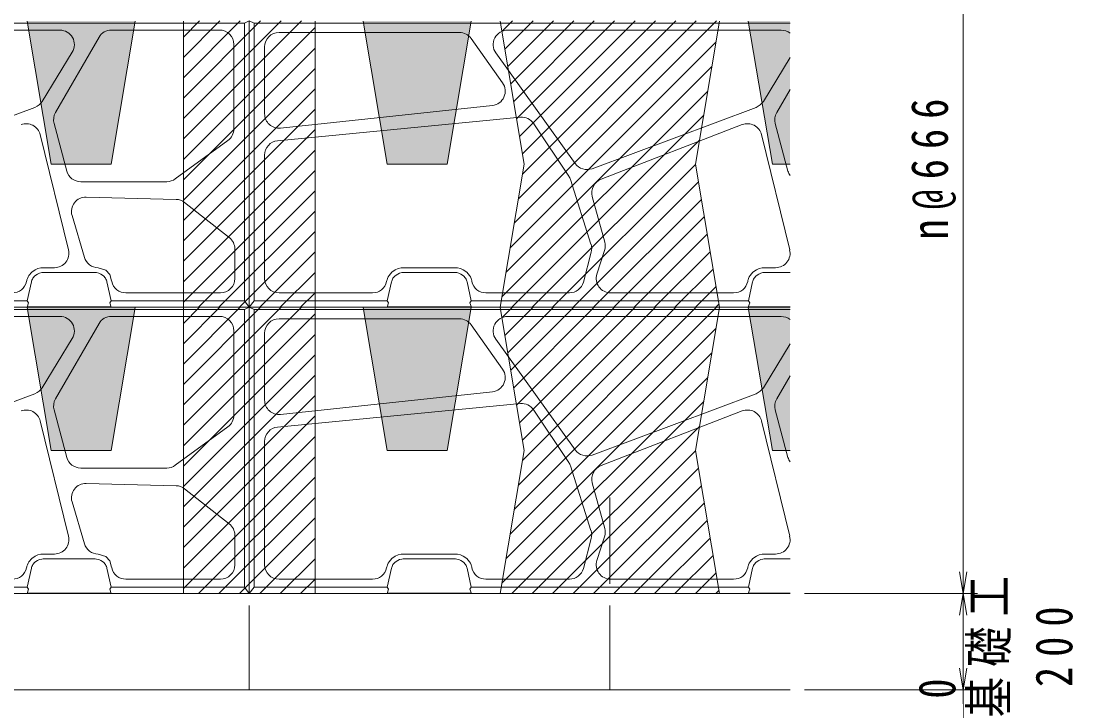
# Model space of a CAD drawing. Units: millimetres on the paper, scale 1:30. Extents: x 20 to 821, y 20 to 574.
# Drawn here: x 295.4 to 368.3, y 72.1 to 119 of the extents above; entities that cross this region are included whole.
import ezdxf

# ---------------------------------------------------------------- set-up
doc = ezdxf.new("R2010")
doc.units = ezdxf.units.MM
doc.linetypes.add('DASHED', pattern=[7.5, 6, -1.5])
for name, color, linetype, lineweight in [('D-DCR-HCH', 30, 'Continuous', 13), ('D-STR-DIM', 7, 'Continuous', 13), ('D-STR-STR2', 4, 'Continuous', 13), ('D-STR-STR3', 1, 'Continuous', 13)]:
    doc.layers.add(name, color=color, linetype=linetype, lineweight=lineweight)
doc.styles.add('ＭＳ ゴシック-5.0-0.0', font='')
doc.styles.get('ＭＳ ゴシック-5.0-0.0').set_extended_font_data('ＭＳ ゴシック-5.0-0.0')

msp = doc.modelspace()

# ---------------------------------------------------------------- hatches: boundary and pattern name
at = {"layer": 'D-DCR-HCH'}
for points in [[(303.309, 118.988), (295.809, 118.988), (297.475, 109.06), (301.642, 109.06)], [(326.609, 118.988), (319.109, 118.988), (320.775, 109.06), (324.942, 109.06)], [(345.811, 118.975), (347.475, 109.06), (348.709, 109.06), (348.709, 118.988)], [(303.309, 99.131), (295.809, 99.131), (297.475, 89.203), (301.642, 89.203)], [(326.609, 99.131), (319.109, 99.131), (320.775, 89.203), (324.942, 89.203)], [(345.811, 99.119), (347.475, 89.203), (348.709, 89.203), (348.709, 99.131)]]:
    msp.add_hatch(color=256, dxfattribs=at).paths.add_polyline_path(points)

# ---------------------------------------------------------------- linework, layer by layer
for p, q in [((314.826, 118.988), (306.642, 110.803)), ((313.412, 118.988), (306.642, 112.218)), ((311.998, 118.988), (306.642, 113.632)), ((310.584, 118.988), (306.642, 115.046)), ((309.169, 118.988), (306.642, 116.46)), ((307.755, 118.988), (306.642, 117.874)), ((329.471, 118.988), (328.733, 118.249)), ((330.885, 118.988), (328.936, 117.038)), ((332.299, 118.988), (329.139, 115.827)), ((333.714, 118.988), (329.342, 114.617)), ((335.128, 118.988), (329.546, 113.406)), ((343.613, 118.988), (329.587, 104.962)), ((336.542, 118.988), (329.749, 112.195)), ((342.199, 118.988), (329.873, 106.662)), ((337.956, 118.988), (329.952, 110.984)), ((339.37, 118.988), (330.155, 109.773)), ((340.785, 118.988), (330.158, 108.361)), ((315.775, 118.522), (306.642, 109.389)), ((343.563, 117.523), (329.302, 103.262)), ((315.775, 117.108), (306.642, 107.975)), ((315.775, 115.694), (306.642, 106.561)), ((343.277, 115.824), (329.017, 101.563)), ((315.775, 114.28), (306.642, 105.146)), ((342.992, 114.124), (328.731, 99.863)), ((315.775, 112.866), (306.642, 103.732)), ((342.707, 112.425), (329.414, 99.131)), ((315.775, 111.451), (306.642, 102.318)), ((342.421, 110.725), (330.828, 99.131)), ((315.775, 110.037), (306.642, 100.904)), ((342.146, 109.035), (332.242, 99.131)), ((315.775, 108.623), (306.642, 99.49)), ((315.775, 107.209), (307.698, 99.131)), ((342.349, 107.824), (333.656, 99.131)), ((342.553, 106.613), (335.07, 99.131)), ((315.775, 105.795), (309.112, 99.131)), ((342.756, 105.403), (336.485, 99.131)), ((315.775, 104.38), (310.526, 99.131)), ((342.959, 104.192), (337.899, 99.131)), ((315.775, 102.966), (311.941, 99.131)), ((343.162, 102.981), (339.313, 99.131)), ((315.775, 101.552), (313.355, 99.131)), ((343.366, 101.77), (340.727, 99.131)), ((315.775, 100.138), (314.769, 99.131)), ((343.569, 100.559), (342.142, 99.131)), ((343.772, 99.348), (343.556, 99.131)), ((314.826, 99.131), (306.642, 90.947)), ((313.412, 99.131), (306.642, 92.361)), ((311.998, 99.131), (306.642, 93.775)), ((310.584, 99.131), (306.642, 95.19)), ((309.169, 99.131), (306.642, 96.604)), ((307.755, 99.131), (306.642, 98.018)), ((315.775, 98.666), (306.642, 89.533)), ((329.471, 99.131), (328.733, 98.393)), ((330.885, 99.131), (328.936, 97.182)), ((332.299, 99.131), (329.139, 95.971)), ((333.714, 99.131), (329.342, 94.76)), ((335.128, 99.131), (329.546, 93.549)), ((343.613, 99.131), (329.587, 85.106)), ((336.542, 99.131), (329.749, 92.338)), ((342.199, 99.131), (329.873, 86.805)), ((337.956, 99.131), (329.952, 91.127)), ((339.37, 99.131), (330.155, 89.916)), ((340.785, 99.131), (330.158, 88.505)), ((315.775, 97.252), (306.642, 88.119)), ((343.563, 97.667), (329.302, 83.406)), ((315.775, 95.838), (306.642, 86.704)), ((343.277, 95.967), (329.017, 81.707)), ((315.775, 94.424), (306.642, 85.29)), ((342.992, 94.268), (328.731, 80.007)), ((315.775, 93.009), (306.642, 83.876)), ((342.707, 92.568), (329.414, 79.275)), ((315.775, 91.595), (306.642, 82.462)), ((342.421, 90.869), (330.828, 79.275)), ((315.775, 90.181), (306.642, 81.048)), ((342.146, 89.179), (332.242, 79.275)), ((315.775, 88.767), (306.642, 79.633)), ((342.349, 87.968), (333.656, 79.275)), ((315.775, 87.352), (307.698, 79.275)), ((342.553, 86.757), (335.07, 79.275)), ((315.775, 85.938), (309.112, 79.275)), ((342.756, 85.546), (336.485, 79.275)), ((315.775, 84.524), (310.526, 79.275)), ((342.959, 84.335), (337.899, 79.275)), ((315.775, 83.11), (311.941, 79.275)), ((343.162, 83.124), (339.313, 79.275)), ((315.775, 81.696), (313.355, 79.275)), ((343.366, 81.913), (340.727, 79.275)), ((315.775, 80.281), (314.769, 79.275)), ((343.569, 80.703), (342.142, 79.275)), ((343.772, 79.492), (343.556, 79.275))]:
    msp.add_line(p, q, dxfattribs=at)
at = {"layer": 'D-STR-DIM'}
for p, q in [((360.709, 79.275), (360.709, 138.844)), ((360.709, 79.275), (360.459, 80.775)), ((360.709, 79.275), (360.959, 80.775)), ((360.709, 61.775), (360.709, 80.108)), ((349.709, 79.275), (361.709, 79.275)), ((349.709, 79.275), (361.709, 79.275)), ((360.709, 79.275), (360.459, 77.775)), ((360.709, 72.608), (360.709, 79.275)), ((360.709, 79.275), (360.959, 77.775)), ((360.709, 72.608), (360.459, 74.108)), ((360.709, 72.608), (360.459, 74.108)), ((360.709, 72.608), (360.959, 74.108)), ((360.709, 72.608), (360.959, 74.108)), ((349.709, 72.608), (361.709, 72.608)), ((349.709, 72.608), (361.709, 72.608))]:
    msp.add_line(p, q, dxfattribs=at)
at = {"layer": 'D-STR-STR2'}
for p, q in [((297.475, 109.06), (295.811, 118.975)), ((301.642, 109.06), (303.306, 118.975)), ((306.642, 99.144), (306.642, 118.976)), ((310.875, 118.839), (311.209, 118.988)), ((311.209, 118.988), (311.209, 99.131)), ((311.209, 99.131), (311.209, 118.988)), ((311.209, 118.988), (311.542, 118.839)), ((315.775, 99.144), (315.775, 118.976)), ((320.775, 109.06), (319.111, 118.975)), ((324.942, 109.06), (326.606, 118.975)), ((330.275, 109.06), (328.611, 118.975)), ((342.142, 109.06), (343.806, 118.975)), ((347.475, 109.06), (345.811, 118.975)), ((310.875, 118.839), (261.542, 118.839)), ((279.119, 118.349), (298.086, 118.349)), ((309.143, 118.359), (301.661, 118.359)), ((310.875, 99.579), (310.875, 118.839)), ((311.542, 118.839), (311.542, 99.579)), ((348.709, 118.839), (311.542, 118.839)), ((313.274, 118.186), (325.785, 118.186)), ((329.119, 118.349), (348.086, 118.349)), ((300.795, 117.859), (297.778, 112.632)), ((326.601, 117.764), (328.775, 114.696)), ((298.94, 116.828), (296.856, 113.412)), ((310.143, 111.501), (310.143, 117.359)), ((312.274, 112.549), (312.274, 117.186)), ((333.814, 109.097), (328.307, 116.766)), ((348.709, 116.449), (346.856, 113.412)), ((348.709, 114.244), (347.778, 112.632)), ((328.066, 113.124), (313.38, 111.554)), ((296.352, 112.996), (284.976, 108.743)), ((346.352, 112.996), (334.976, 108.743)), ((297.678, 111.873), (298.56, 108.581)), ((313.177, 110.681), (330.008, 112.305)), ((330.936, 111.864), (333.356, 108.234)), ((345.389, 111.797), (335.598, 108.012)), ((347.678, 111.873), (348.56, 108.581)), ((298.677, 103.115), (296.721, 111.102)), ((348.677, 103.115), (346.721, 111.102)), ((306.082, 108.032), (309.732, 110.693)), ((312.274, 101.131), (312.274, 109.686)), ((297.475, 109.06), (301.642, 109.06)), ((324.942, 109.06), (320.775, 109.06)), ((328.611, 99.144), (330.275, 109.06)), ((343.806, 99.144), (342.142, 109.06)), ((347.475, 109.06), (348.709, 109.06)), ((333.477, 107.984), (334.903, 103.515)), ((299.526, 107.84), (305.493, 107.84)), ((299.913, 106.771), (306.141, 106.613)), ((334.994, 106.816), (335.857, 103.65)), ((306.733, 106.4), (309.826, 103.971)), ((299.78, 102.594), (298.923, 105.496)), ((310.209, 103.185), (310.209, 101.131)), ((334.918, 102.957), (334.372, 100.878)), ((335.844, 103.079), (335.313, 101.439)), ((297.705, 101.877), (296.971, 101.877)), ((300.472, 101.544), (296.979, 101.544)), ((321.937, 101.877), (325.446, 101.877)), ((321.945, 101.544), (325.438, 101.544)), ((347.705, 101.877), (346.971, 101.877)), ((348.709, 101.544), (346.979, 101.544)), ((295.783, 100.979), (295.769, 100.917)), ((296.107, 100.899), (295.817, 99.579)), ((301.634, 99.579), (301.344, 100.899)), ((301.681, 100.917), (301.667, 100.979)), ((320.75, 100.979), (320.736, 100.917)), ((321.074, 100.899), (320.783, 99.579)), ((326.601, 99.579), (326.31, 100.899)), ((326.648, 100.917), (326.634, 100.979)), ((345.783, 100.979), (345.769, 100.917)), ((346.107, 100.899), (345.817, 99.579)), ((302.658, 100.131), (309.209, 100.131)), ((319.759, 100.131), (313.274, 100.131)), ((333.405, 100.131), (327.624, 100.131)), ((336.264, 100.131), (344.793, 100.131)), ((276.601, 99.579), (295.817, 99.579)), ((295.809, 99.131), (295.909, 99.434)), ((295.817, 99.579), (295.909, 99.434)), ((301.541, 99.434), (301.634, 99.579)), ((301.541, 99.434), (301.642, 99.131)), ((301.634, 99.579), (310.875, 99.579)), ((310.875, 99.579), (311.209, 99.131)), ((311.209, 99.131), (311.542, 99.579)), ((311.542, 99.579), (320.783, 99.579)), ((320.876, 99.434), (320.775, 99.131)), ((320.783, 99.579), (320.876, 99.434)), ((326.508, 99.434), (326.601, 99.579)), ((326.609, 99.131), (326.508, 99.434)), ((326.601, 99.579), (345.817, 99.579)), ((345.809, 99.131), (345.909, 99.434)), ((345.817, 99.579), (345.909, 99.434)), ((311.209, 99.131), (261.209, 99.131)), ((310.875, 98.982), (261.542, 98.982)), ((295.809, 99.131), (276.609, 99.131)), ((279.119, 98.493), (298.086, 98.493)), ((297.475, 89.203), (295.811, 99.119)), ((301.629, 99.169), (295.821, 99.169)), ((311.209, 99.131), (301.642, 99.131)), ((301.642, 89.203), (303.306, 99.119)), ((309.143, 98.503), (301.661, 98.503)), ((306.642, 79.287), (306.642, 99.119)), ((310.875, 98.982), (311.209, 99.131)), ((310.875, 79.722), (310.875, 98.982)), ((311.209, 99.131), (311.209, 79.275)), ((311.209, 79.275), (311.209, 99.131)), ((311.209, 99.131), (311.542, 98.982)), ((348.709, 99.131), (311.209, 99.131)), ((320.775, 99.131), (311.209, 99.131)), ((311.542, 98.982), (311.542, 79.722)), ((348.709, 98.982), (311.542, 98.982)), ((315.775, 79.287), (315.775, 99.119)), ((320.775, 89.203), (319.111, 99.119)), ((320.788, 99.169), (326.596, 99.169)), ((324.942, 89.203), (326.606, 99.119)), ((345.809, 99.131), (326.609, 99.131)), ((330.275, 89.203), (328.611, 99.119)), ((329.119, 98.493), (348.086, 98.493)), ((342.142, 89.203), (343.806, 99.119)), ((347.475, 89.203), (345.811, 99.119)), ((348.709, 99.169), (345.821, 99.169)), ((300.795, 98.003), (297.778, 92.776)), ((313.274, 98.33), (325.785, 98.33)), ((326.601, 97.908), (328.775, 94.84)), ((310.143, 91.645), (310.143, 97.503)), ((312.274, 92.692), (312.274, 97.33)), ((298.94, 96.972), (296.856, 93.555)), ((333.814, 89.24), (328.307, 96.909)), ((348.709, 96.593), (346.856, 93.555)), ((348.709, 94.388), (347.778, 92.776)), ((296.352, 93.14), (284.976, 88.887)), ((328.066, 93.267), (313.38, 91.698)), ((346.352, 93.14), (334.976, 88.887)), ((297.678, 92.017), (298.56, 88.724)), ((313.177, 90.825), (330.008, 92.449)), ((330.936, 92.008), (333.356, 88.378)), ((345.389, 91.941), (335.598, 88.156)), ((347.678, 92.017), (348.56, 88.724)), ((298.677, 83.259), (296.721, 91.246)), ((348.677, 83.259), (346.721, 91.246)), ((306.082, 88.175), (309.732, 90.837)), ((312.274, 81.275), (312.274, 89.829)), ((297.475, 89.203), (301.642, 89.203)), ((324.942, 89.203), (320.775, 89.203)), ((328.611, 79.288), (330.275, 89.203)), ((343.806, 79.288), (342.142, 89.203)), ((347.475, 89.203), (348.709, 89.203)), ((299.526, 87.983), (305.493, 87.983)), ((333.477, 88.127), (334.903, 83.658)), ((299.913, 86.915), (306.141, 86.757)), ((334.994, 86.96), (335.857, 83.794)), ((306.733, 86.544), (309.826, 84.115)), ((299.78, 82.738), (298.923, 85.64)), ((310.209, 83.328), (310.209, 81.275)), ((335.844, 83.223), (335.313, 81.583)), ((334.918, 83.101), (334.372, 81.021)), ((297.705, 82.021), (296.971, 82.021)), ((300.472, 81.687), (296.979, 81.687)), ((321.937, 82.021), (325.446, 82.021)), ((321.945, 81.687), (325.438, 81.687)), ((347.705, 82.021), (346.971, 82.021)), ((348.709, 81.687), (346.979, 81.687)), ((295.783, 81.122), (295.769, 81.06)), ((296.107, 81.043), (295.817, 79.722)), ((301.634, 79.722), (301.344, 81.043)), ((301.681, 81.06), (301.667, 81.122)), ((320.75, 81.122), (320.736, 81.06)), ((321.074, 81.043), (320.783, 79.722)), ((326.601, 79.722), (326.31, 81.043)), ((326.648, 81.06), (326.634, 81.122)), ((345.783, 81.122), (345.769, 81.06)), ((346.107, 81.043), (345.817, 79.722)), ((302.658, 80.275), (309.209, 80.275)), ((319.759, 80.275), (313.274, 80.275)), ((333.405, 80.275), (327.624, 80.275)), ((336.264, 80.275), (344.793, 80.275)), ((276.601, 79.722), (295.817, 79.722)), ((295.809, 79.275), (295.909, 79.578)), ((295.817, 79.722), (295.909, 79.578)), ((301.541, 79.578), (301.634, 79.722)), ((301.541, 79.578), (301.642, 79.275)), ((301.634, 79.722), (310.875, 79.722)), ((310.875, 79.722), (311.209, 79.275)), ((311.209, 79.275), (311.542, 79.722)), ((311.542, 79.722), (320.783, 79.722)), ((320.876, 79.578), (320.775, 79.275)), ((320.783, 79.722), (320.876, 79.578)), ((326.508, 79.578), (326.601, 79.722)), ((326.609, 79.275), (326.508, 79.578)), ((326.601, 79.722), (345.817, 79.722)), ((345.809, 79.275), (345.909, 79.578)), ((345.817, 79.722), (345.909, 79.578)), ((295.809, 79.275), (276.609, 79.275)), ((301.629, 79.313), (295.821, 79.313)), ((311.209, 79.275), (301.642, 79.275)), ((320.775, 79.275), (311.209, 79.275)), ((320.788, 79.313), (326.596, 79.313)), ((345.809, 79.275), (326.609, 79.275)), ((348.709, 79.313), (345.821, 79.313))]:
    msp.add_line(p, q, dxfattribs=at)
at = {"layer": 'D-STR-STR2', "linetype": 'DASHED', "lineweight": 18}
for p, q in [((311.209, 85.942), (311.209, 72.608)), ((336.209, 85.942), (336.209, 72.608))]:
    msp.add_line(p, q, dxfattribs=at)
at = {"layer": 'D-STR-STR2'}
for points in [[(296.971, 101.877), (296.89, 101.873), (296.771, 101.861), (296.561, 101.814), (296.366, 101.726), (296.13, 101.556), (295.94, 101.342), (295.878, 101.24), (295.833, 101.138), (295.802, 101.046), (295.783, 100.979)], [(296.979, 101.544), (296.914, 101.541), (296.824, 101.532), (296.667, 101.496), (296.534, 101.436), (296.355, 101.307), (296.209, 101.143), (296.174, 101.085), (296.144, 101.017), (296.121, 100.949), (296.107, 100.899)], [(301.344, 100.899), (301.33, 100.949), (301.307, 101.017), (301.277, 101.085), (301.241, 101.143), (301.096, 101.307), (300.916, 101.436), (300.783, 101.496), (300.626, 101.532), (300.536, 101.541), (300.472, 101.544)], [(300.739, 101.877), (301.267, 101.703), (301.537, 101.414), (301.67, 100.965)], [(321.937, 101.877), (321.856, 101.873), (321.738, 101.861), (321.528, 101.814), (321.333, 101.726), (321.097, 101.556), (320.906, 101.342), (320.844, 101.24), (320.799, 101.138), (320.768, 101.046), (320.75, 100.979)], [(321.945, 101.544), (321.881, 101.541), (321.791, 101.532), (321.634, 101.496), (321.501, 101.436), (321.321, 101.307), (321.176, 101.143), (321.141, 101.085), (321.11, 101.017), (321.087, 100.949), (321.074, 100.899)], [(326.31, 100.899), (326.296, 100.949), (326.274, 101.017), (326.243, 101.085), (326.208, 101.143), (326.062, 101.307), (325.883, 101.436), (325.75, 101.496), (325.593, 101.532), (325.503, 101.541), (325.438, 101.544)], [(326.634, 100.979), (326.615, 101.046), (326.585, 101.138), (326.539, 101.24), (326.477, 101.342), (326.287, 101.556), (326.051, 101.726), (325.856, 101.814), (325.646, 101.861), (325.528, 101.873), (325.446, 101.877)], [(346.971, 101.877), (346.89, 101.873), (346.771, 101.861), (346.561, 101.814), (346.366, 101.726), (346.13, 101.556), (345.94, 101.342), (345.878, 101.24), (345.833, 101.138), (345.802, 101.046), (345.783, 100.979)], [(346.979, 101.544), (346.914, 101.541), (346.824, 101.532), (346.667, 101.496), (346.534, 101.436), (346.355, 101.307), (346.209, 101.143), (346.174, 101.085), (346.144, 101.017), (346.121, 100.949), (346.107, 100.899)], [(296.971, 82.021), (296.89, 82.017), (296.771, 82.005), (296.561, 81.958), (296.366, 81.87), (296.13, 81.7), (295.94, 81.486), (295.878, 81.383), (295.833, 81.282), (295.802, 81.19), (295.783, 81.122)], [(296.979, 81.687), (296.914, 81.684), (296.824, 81.675), (296.667, 81.64), (296.534, 81.58), (296.355, 81.451), (296.209, 81.287), (296.174, 81.229), (296.144, 81.161), (296.121, 81.093), (296.107, 81.043)], [(301.344, 81.043), (301.33, 81.093), (301.307, 81.161), (301.277, 81.229), (301.241, 81.287), (301.096, 81.451), (300.916, 81.58), (300.783, 81.64), (300.626, 81.675), (300.536, 81.684), (300.472, 81.687)], [(300.739, 82.021), (301.267, 81.847), (301.537, 81.558), (301.67, 81.108)], [(321.937, 82.021), (321.856, 82.017), (321.738, 82.005), (321.528, 81.958), (321.333, 81.87), (321.097, 81.7), (320.906, 81.486), (320.844, 81.383), (320.799, 81.282), (320.768, 81.19), (320.75, 81.122)], [(321.945, 81.687), (321.881, 81.684), (321.791, 81.675), (321.634, 81.64), (321.501, 81.58), (321.321, 81.451), (321.176, 81.287), (321.141, 81.229), (321.11, 81.161), (321.087, 81.093), (321.074, 81.043)], [(326.31, 81.043), (326.296, 81.093), (326.274, 81.161), (326.243, 81.229), (326.208, 81.287), (326.062, 81.451), (325.883, 81.58), (325.75, 81.64), (325.593, 81.675), (325.503, 81.684), (325.438, 81.687)], [(326.634, 81.122), (326.615, 81.19), (326.585, 81.282), (326.539, 81.383), (326.477, 81.486), (326.287, 81.7), (326.051, 81.87), (325.856, 81.958), (325.646, 82.005), (325.528, 82.017), (325.446, 82.021)], [(346.971, 82.021), (346.89, 82.017), (346.771, 82.005), (346.561, 81.958), (346.366, 81.87), (346.13, 81.7), (345.94, 81.486), (345.878, 81.383), (345.833, 81.282), (345.802, 81.19), (345.783, 81.122)], [(346.979, 81.687), (346.914, 81.684), (346.824, 81.675), (346.667, 81.64), (346.534, 81.58), (346.355, 81.451), (346.209, 81.287), (346.174, 81.229), (346.144, 81.161), (346.121, 81.093), (346.107, 81.043)]]:
    msp.add_lwpolyline(points, dxfattribs=at)
for centre, start, end in [((298.086, 117.349), 328.61441, 90), ((301.661, 117.359), 90, 150), ((309.143, 117.359), 0, 90), ((313.274, 117.186), 90, 180), ((325.785, 117.186), 35.32414, 90), ((329.119, 117.349), 90, 215.6828), ((348.086, 117.349), 51.50993, 90), ((327.959, 114.118), 276.09888, 35.32414), ((296.002, 113.933), 290.49734, 328.61441), ((346.002, 113.933), 290.49734, 328.61441), ((298.644, 112.132), 150, 195), ((313.274, 112.549), 180, 276.09888), ((330.104, 111.31), 33.69007, 95.51124), ((348.644, 112.132), 150, 195), ((295.75, 110.864), 13.75721, 111.13424), ((345.75, 110.864), 13.75721, 111.13424), ((309.143, 111.501), 306.0975, 0), ((313.274, 109.686), 95.51124, 180), ((334.626, 109.68), 215.6828, 290.49734), ((299.526, 108.84), 195, 270), ((305.493, 108.84), 270, 306.0975), ((332.524, 107.679), 17.7029, 33.69007), ((335.959, 107.079), 111.13424, 195.25512), ((349.526, 108.84), 195, 215.1573), ((299.884, 105.772), 88.35402, 195.9966), ((306.115, 105.613), 51.86296, 88.54232), ((309.209, 103.185), 0, 51.86296), ((334.892, 103.387), 342.06376, 15.25512), ((297.705, 102.877), 270, 13.75721), ((333.951, 103.211), 345.29615, 17.7029), ((347.705, 102.877), 270, 13.75721), ((300.739, 102.877), 196.44914, 270), ((336.264, 101.131), 162.06376, 270), ((294.793, 101.131), 270, 347.59793), ((302.658, 101.131), 192.40207, 270), ((309.209, 101.131), 270, 0), ((313.274, 101.131), 180, 270), ((319.759, 101.131), 270, 347.59793), ((327.624, 101.131), 192.40207, 270), ((333.405, 101.131), 270, 345.29615), ((344.793, 101.131), 270, 347.59793), ((298.086, 97.493), 328.61441, 90), ((301.661, 97.503), 90, 150), ((309.143, 97.503), 0, 90), ((329.119, 97.493), 90, 215.6828), ((348.086, 97.493), 51.50993, 90), ((313.274, 97.33), 90, 180), ((325.785, 97.33), 35.32414, 90), ((327.959, 94.262), 276.09888, 35.32414), ((296.002, 94.076), 290.49734, 328.61441), ((346.002, 94.076), 290.49734, 328.61441), ((298.644, 92.276), 150, 195), ((313.274, 92.692), 180, 276.09888), ((348.644, 92.276), 150, 195), ((295.75, 91.008), 13.75721, 111.13424), ((330.104, 91.453), 33.69007, 95.51124), ((345.75, 91.008), 13.75721, 111.13424), ((309.143, 91.645), 306.0975, 0), ((313.274, 89.829), 95.51124, 180), ((334.626, 89.824), 215.6828, 290.49734), ((299.526, 88.983), 195, 270), ((332.524, 87.823), 17.7029, 33.69007), ((349.526, 88.983), 195, 215.1573), ((305.493, 88.983), 270, 306.0975), ((335.959, 87.223), 111.13424, 195.25512), ((299.884, 85.916), 88.35402, 195.9966), ((306.115, 85.757), 51.86296, 88.54232), ((309.209, 83.328), 0, 51.86296), ((297.705, 83.021), 270, 13.75721), ((333.951, 83.354), 345.29615, 17.7029), ((334.892, 83.531), 342.06376, 15.25512), ((347.705, 83.021), 270, 13.75721), ((300.739, 83.021), 196.44914, 270), ((294.793, 81.275), 270, 347.59793), ((302.658, 81.275), 192.40207, 270), ((309.209, 81.275), 270, 0), ((313.274, 81.275), 180, 270), ((319.759, 81.275), 270, 347.59793), ((327.624, 81.275), 192.40207, 270), ((333.405, 81.275), 270, 345.29615), ((336.264, 81.275), 162.06376, 270), ((344.793, 81.275), 270, 347.59793)]:
    msp.add_arc(centre, 1, start, end, dxfattribs=at)
at = {"layer": 'D-STR-STR3'}
for p, q in [((173.709, 79.275), (348.709, 79.275)), ((173.709, 72.608), (348.709, 72.608))]:
    msp.add_line(p, q, dxfattribs=at)

# ---------------------------------------------------------------- texts
at = {"layer": 'D-STR-DIM', "char_height": 2.566, "rotation": 90, "style": 'ＭＳ ゴシック-5.0-0.0'}
for s, insert, attachment_point in [('\\T1.5;\\W0.8;n@666', (360.209, 109.06), 8), ('\\T1.25;\\W0.8;基礎工', (361.209, 75.942), 2), ('\\T1.5;\\W0.8;\\~200', (365.709, 74.892), 2), ('\\T1.5;\\W0.8;100', (360.209, 70.942), 8)]:
    msp.add_mtext(s, dxfattribs=dict(at, insert=insert, attachment_point=attachment_point))

doc.saveas('drawing.dxf')
